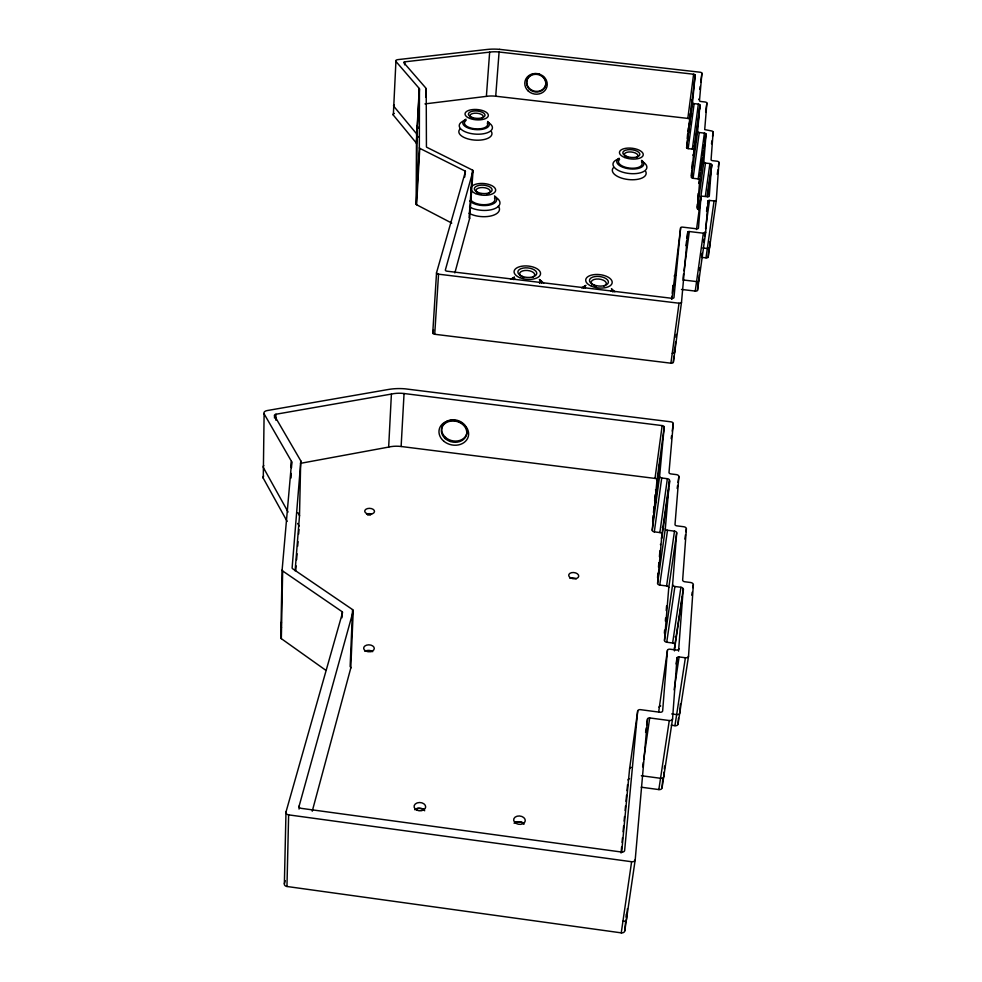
<?xml version="1.0" encoding="UTF-8"?>
<svg xmlns="http://www.w3.org/2000/svg" width="982" height="982" viewBox="0 0 982 982"><rect width="100%" height="100%" fill="white"/><g stroke="black" fill="none" stroke-linecap="round" stroke-linejoin="round"><path stroke-width="1.47" d="M451.745 223.086L416.613 204.759A1.485 0.712 3.5 0 1 416.172 204.231L419.326 147.84L419.449 88.908A2.492 1.08 3.5 0 0 419.277 88.503L395.918 61.424A3.474 1.473 3.3 0 1 397.919 59.62L487.06 49.468A28.699 12.079 4.5 0 1 499.666 49.358M416.172 204.231L416.454 143.397L419.449 88.908M287.137 521.405L263.274 478.197L264.109 413.827A4.665 2.615 0.6 0 1 267.104 410.574L388.258 389.498A38.261 21.408 3.1 0 1 405.136 388.835L670.816 421.806A2.615 1.448 7.9 0 1 673.284 423.561L668.988 472.624A2.222 1.264 8.2 0 0 670.816 473.913L676.316 474.601A2.713 1.547 8.4 0 1 678.881 476.491L675.015 524.511A1.866 1.105 8.7 0 0 676.782 525.849L683.73 526.733A2.811 1.657 8.9 0 1 686.381 528.746L682.637 580.264A2.381 1.461 9.3 0 0 684.614 581.737L690.579 582.51A2.909 1.78 9.4 0 1 693.353 584.658L688.529 656.197L678.034 724.09A2.971 1.989 10.4 0 1 674.953 725.698L671.271 725.207M274.506 418.074L274.543 415.803A2.222 1.24 0.8 0 1 275.967 414.244L391.401 394.064A21.972 12.263 3.1 0 1 404.056 393.524L662.163 425.587A2.185 1.215 7.8 0 1 664.213 427.06L659.597 476.417L652.232 530.255A2.222 1.326 8.3 0 0 654.319 531.851L659.867 532.563A2.222 1.326 8.4 0 1 661.954 534.159L657.596 583.369A2.295 1.412 8.8 0 0 659.757 585.076L666.594 585.947A2.308 1.424 8.9 0 1 668.767 587.666L664.483 640.411A2.381 1.522 9.4 0 0 666.729 642.24L672.633 643.014A2.394 1.522 9.5 0 1 674.88 644.843L674.438 650.894M275.868 420.222L275.967 414.244M325.914 670.35L281.331 638.656A2.038 1.313 -0.1 0 1 280.803 637.699L282.116 570.014L291.605 461.994A3.363 1.952 0.8 0 0 291.433 461.27L264.109 413.827M281.331 638.656L282.656 570.959A2.074 1.289 0.3 0 1 282.116 570.014M291.077 477.976L291.175 473.422M291.31 467.346L291.433 461.27M291.482 467.776L291.605 461.994M688.529 656.197A3.044 1.952 9.9 0 1 685.387 657.756L679.102 656.933A2.025 1.301 9.8 0 0 676.991 657.965L672.572 718.836A3.167 2.099 10.2 0 1 669.282 720.53L649.703 717.94A2.111 1.412 9.7 0 0 647.506 719.069L635.219 859.716L624.785 930.813A3.339 2.504 11.3 0 1 621.25 932.863L286.965 886.488A3.302 2.455 -1.5 0 1 284.375 883.628L285.983 812.028L342.522 612.694A2.001 1.277 1.4 0 0 342.215 611.761L282.656 570.959M286.965 886.488L288.634 814.864A3.388 2.418 -0.9 0 1 285.983 812.028M295.116 570.824L299.498 515.857L300.713 460.742L274.543 415.803M299.056 809.082L299.142 806.026L353.225 610.988A2.504 1.596 1.7 0 0 352.563 609.589L292.771 568.836A2.443 1.522 0.5 0 1 292.133 567.731L300.836 461.221A2.283 1.326 1 0 0 300.713 460.742M341.982 617.764L342.215 611.761M352.563 609.589L350.132 666.631A2.455 1.62 1.5 0 1 350.783 668.055L312.239 811.218M350.783 668.055L353.225 610.988M416.454 143.397A2.455 1.117 3.5 0 0 416.282 142.979L393.328 115.09L395.918 61.424M404.609 64.824L404.756 61.841L489.65 52.132A16.498 6.923 4.5 0 1 499.089 52.021L693.611 74.227A1.645 0.687 6.7 0 1 695.17 75.098L692.531 102.717L686.614 147.693A1.657 0.737 6.9 0 0 688.186 148.626L692.347 149.117A1.669 0.749 7 0 1 693.93 150.05L691.463 177.337A1.706 0.773 7.1 0 0 693.096 178.307L698.165 178.908A1.706 0.786 7.2 0 1 699.798 179.878L697.416 208.614A1.743 0.822 7.3 0 0 699.086 209.645L705.493 163.073A1.768 0.798 7.2 0 1 703.799 162.067L706.058 134.08A1.731 0.761 7.1 0 0 704.401 133.122L699.258 132.533A1.731 0.761 7 0 1 697.613 131.576L699.957 105.025A1.682 0.724 6.9 0 0 698.349 104.117L694.139 103.626A1.682 0.724 6.8 0 1 692.531 102.717M688.394 132.079L690.309 113.163L691.868 114.047M300.48 463.344L388.663 447.08L391.401 394.064M416.282 142.979L419.277 88.503M388.663 447.08A21.616 12.508 3 0 1 401.122 446.491L404.056 393.524M416.613 204.759L419.768 148.343A1.51 0.687 3.5 0 1 419.326 147.84M425.722 97.243L426.09 88.343L403.811 62.701A1.657 0.7 3.4 0 1 404.756 61.841M499.678 49.358L700.043 72.214A1.964 0.822 6.8 0 1 701.921 73.257L699.466 100.753A1.657 0.7 6.9 0 0 700.841 101.502L704.941 101.968A2.013 0.859 7 0 1 706.88 103.061L704.708 129.599L711.152 130.864A2.074 0.908 7.1 0 1 713.141 132.005L711.066 159.857A1.743 0.786 7.3 0 0 712.527 160.68L716.897 161.183A2.124 0.957 7.3 0 1 718.947 162.386L716.308 200.205A2.197 1.019 7.5 0 1 714.061 200.966L709.507 200.438A1.461 0.675 7.4 0 0 708.01 200.942L705.665 232.39A2.259 1.08 7.5 0 1 703.345 233.2L689.327 231.543A1.498 0.724 7.3 0 0 687.768 232.083L681.508 302.296L673.345 362.235A2.345 1.24 7.6 0 1 670.902 363.193L434.719 334.273A2.32 1.228 3.7 0 1 432.755 332.788L436.536 272.738L465.431 171.58A1.448 0.675 4.1 0 0 465.161 171.077L419.768 148.343M434.719 334.273L438.549 274.187A2.369 1.191 3.8 0 1 436.536 272.738M464.744 177.018L465.161 171.077M426.2 88.626L426.433 146.772A1.78 0.81 3.6 0 0 426.974 147.374L472.489 170.095L469.101 217.623A1.78 0.859 4.2 0 1 469.642 218.397L454.862 272.922M678.034 724.09L678.464 718.026M680.391 703.91L679.753 712.993A2.983 1.976 10.3 0 1 676.659 714.577L671.725 713.926M469.642 218.397L473.042 170.843A1.804 0.835 4.2 0 0 472.489 170.095M678.562 651.14L683.214 589.077A2.43 1.498 9.3 0 0 680.919 587.273L674.892 586.5A2.43 1.485 9.1 0 1 672.609 584.695L676.696 532.845A2.345 1.399 8.7 0 0 674.487 531.152L667.514 530.268A2.345 1.387 8.5 0 1 665.317 528.586L669.491 480.284A2.259 1.301 8.2 0 0 667.367 478.7L661.721 477.988A2.259 1.301 8.1 0 1 659.597 476.417M701.529 257.321L706.009 257.849A2.16 1.056 7.6 0 0 708.218 257.051L708.881 248.053M709.986 241.732L709.556 247.71A2.16 1.043 7.6 0 1 707.322 248.495L702.842 247.967M424.961 103.896L486.385 96.371L489.65 52.132M705.493 163.073L709.9 163.577A1.78 0.798 7.3 0 1 711.606 164.583L709.274 196.13A1.829 0.847 7.4 0 1 707.408 196.768L702.867 196.24A1.829 0.847 7.3 0 0 700.988 196.866L696.496 229.493M486.385 96.371A16.289 7.132 4.5 0 1 495.714 96.224L499.089 52.021M641.197 787.208L658.836 789.577A3.093 2.136 10.6 0 0 662.052 787.846L662.74 778.787M664.114 772.061L663.771 776.578A3.106 2.136 10.6 0 1 660.542 778.296L641.356 775.719M664.335 769.041L664.568 766.034M681.471 289.432L695.244 291.089A2.222 1.105 7.6 0 0 697.539 290.242L698.227 281.404M699.319 274.874L698.877 280.742A2.222 1.105 7.6 0 1 696.582 281.576L682.772 279.919M699.663 270.48L699.884 267.546M295.754 570.37L296.11 565.841M296.589 559.801L297.067 553.75M297.669 546.201L298.037 541.671M298.626 534.11L298.994 529.58M678.93 648.734A2.529 1.608 9.7 0 1 676.303 650.023L670.055 649.2A2.529 1.62 9.5 0 0 667.416 650.489L662.666 710.833A2.627 1.743 9.9 0 1 659.929 712.232L640.448 709.655A2.627 1.743 9.4 0 0 637.686 711.042L629.597 768.771L621.667 852.192M664.372 633.181L664.618 630.149M665.366 621.078L665.612 618.059M666.226 610.497L666.594 605.955M658.701 711.741L667.416 650.489M700.988 196.866L698.472 228.106A1.878 0.896 7.4 0 1 696.533 228.781L682.576 227.124A1.878 0.896 7.2 0 0 680.624 227.799L671.995 298.909M697.048 207.141L697.306 204.096M697.686 199.542L698.19 193.454M281.404 622.048L281.012 626.626A2.038 1.313 0 0 0 281.539 627.584M280.803 637.699L281.318 631.659M698.828 99.084L698.705 99.452M624.785 930.813L625.595 921.705M626.013 917.151L626.283 914.119M627.437 908.62L626.491 919.213A3.351 2.492 11.2 0 1 622.944 921.251M657.547 577.637L657.952 573.144M658.48 567.166L658.873 562.674M659.413 556.684L659.941 550.706M673.345 362.235L673.898 356.221M674.168 353.201L674.585 348.684M675.641 341.908L674.683 352.391A2.345 1.24 7.6 0 1 672.24 353.336M676.046 337.415L676.328 334.408M691.23 175.68L691.5 172.623M691.917 168.057L692.47 161.956M637.686 711.042L624.65 850.4A2.836 2.038 10.3 0 1 621.643 852.057L301.351 808.37A2.811 2.001 -0.5 0 1 299.142 806.026M621.054 853.014L621.631 846.926M622.072 842.372L622.502 837.806M623.079 831.729L623.668 825.653M624.098 821.087L624.527 816.533M625.117 810.445L625.546 805.891M625.988 801.324L626.565 795.248M626.995 790.682L627.572 784.606M652.637 521.479L653.202 515.538M653.484 512.567L654.049 506.626M654.613 500.685L655.19 494.732M680.624 227.799L673.971 297.546A1.976 1.007 7.3 0 1 671.909 298.307L447.031 271.192A1.964 0.994 3.9 0 1 445.362 269.989L473.042 170.843M652.232 530.255L657.019 479.916L664.213 427.06M671.602 299.35L671.897 296.294M672.204 293.25L672.94 285.615M687.191 138.523L687.633 134.006M687.928 130.999L688.222 128.004M686.614 147.693L695.17 75.098M691.807 114.477L691.807 116.244M690.248 118.221L692.138 99.538L691.88 101.244M689.364 119.288A1.62 0.7 6.8 0 0 687.817 118.405L693.611 74.227M690.236 118.368L688.407 132.067M688.186 148.626L694.139 103.626M699.761 89.436L700.154 86.49M700.743 82.071L701.921 73.257M692.347 149.117L698.349 104.117M693.93 150.05L699.957 105.025M699.037 114.98L693.636 155.266A1.633 0.724 7 0 1 692.813 155.009M699.835 108.99L700.24 105.995M691.463 177.337L697.613 131.576M693.096 178.307L699.258 132.533M685.939 245.696L686.553 241.155M686.958 238.123L687.768 232.083M657.019 479.916A2.148 1.24 8 0 0 655.006 478.418L662.163 425.587M670.902 363.193L679.028 303.217A2.381 1.203 7.5 0 0 681.508 302.296M682.969 278.409L683.582 273.868M684 270.848L689.327 231.543M705.653 112.046L706.88 103.061M698.165 178.908L704.401 133.122M698.754 183.45L699.172 180.455M699.785 175.962L700.191 173.004M700.583 170.058L702.191 158.274M702.596 155.328L703.198 150.897M703.603 147.951L704.008 145.005M704.61 140.586L705.211 136.167M655.117 505.349L660.199 459.122L654.822 506.97L655.092 505.521M699.798 179.878L706.058 134.08M697.416 208.614L703.799 162.067M654.319 531.851L661.721 477.988M711.508 143.802L711.913 140.856M712.527 136.424L713.141 132.005M671.185 438.635L671.602 435.615M672.228 431.098L673.284 423.561M705.432 195.737L709.9 163.577M659.867 532.563L667.367 478.7M707.2 196.155L711.606 164.583M707.506 196.67L710.858 172.672M711.484 168.18L711.901 165.172M695.244 291.089L703.345 233.2M706.549 211.351L707.175 206.883M707.592 203.912L708.01 200.942M661.954 534.159L669.491 480.284M668.73 488.84L661.807 538.197A2.173 1.301 8.5 0 1 661.303 538.062M669.356 484.359L669.773 481.376M701.725 255.983L702.093 253.307M703.677 242.026L704.094 239.056M704.511 236.085L705.137 231.629M705.555 228.659L709.507 200.438M697.539 290.242L705.665 232.39M657.596 583.369L665.317 528.586M717.253 174.391L717.891 169.886M718.308 166.891L718.947 162.386M659.757 585.076L667.514 530.268M706.009 257.849L714.061 200.966M708.218 257.051L716.308 200.205M677.175 488.435L677.592 485.452M678.022 482.469L678.881 476.491M645.579 732.412L646.217 727.957M646.647 724.998L647.506 719.069M666.594 585.947L674.487 531.152M642.645 766.832L643.284 762.388M643.713 759.43L649.703 717.94M668.767 587.666L676.696 532.845M621.25 932.863L631.61 861.73A3.425 2.467 10.7 0 0 635.219 859.716M664.483 640.411L672.609 584.695M666.729 642.24L674.892 586.5M684.859 539.093L685.51 534.662M685.952 531.704L686.381 528.746M672.633 643.014L680.919 587.273M674.88 644.843L683.214 589.077M682.367 596.774L674.659 648.267A2.332 1.485 9.6 0 1 674.118 648.108M683.03 592.269L683.484 589.261M676.095 663.955L676.991 657.965M658.836 789.577L669.282 720.53M674.118 689.83L679.102 656.933M662.052 787.846L672.572 718.836M691.745 595.19L692.2 592.183M692.887 587.666L693.353 584.658M688.443 131.821L690.248 130.496M674.953 725.698L685.387 657.756M284.375 883.628L285.185 880.67M432.755 332.788L433.565 329.854M495.714 96.224L687.817 118.405M438.549 274.187L679.028 303.217M401.122 446.491L655.006 478.418M288.634 814.864L631.61 861.73M416.822 125.831L418.725 128.114M416.331 134.755L418.234 137.05M297.902 512.739L299.375 515.354A2.246 1.35 0.8 0 1 299.498 515.857M297.644 523.431L299.117 526.057M288.082 512.015L263.409 467.641A4.591 2.664 0.4 0 1 263.79 465.505M417.031 808.395A13.687 9.845 3.4 0 1 423.733 809.058M676.291 637.379A2.345 1.485 9.6 0 1 675.125 636.901M663.28 527.665A2.185 1.289 8.5 0 1 662.322 527.322M263.274 478.197A4.566 2.676 0.3 0 1 263.655 476.049M629.597 768.771A2.578 1.768 9.7 0 1 631.119 767.384M659.057 707.261A2.48 1.645 9.9 0 1 660.739 705.948M414.846 809.782A5.806 4.161 3.4 0 1 424.703 810.776M515.034 821.836A13.723 9.906 6.7 0 1 523.688 822.855M514.102 823.247A5.818 4.186 6.7 0 1 523.995 824.242M366.789 651.213A12.557 8.249 2 0 1 371.736 651.532M364.85 651.373A5.327 3.486 2 0 1 372.718 651.655M367.612 515.01A11.526 6.96 2.3 0 1 370.472 515.071M366.544 514.138A4.885 2.934 2.3 0 1 371.577 514.04M569.891 578.398A5.033 3.13 6.9 0 1 576.262 578.84M628.014 780.039A2.565 1.78 9.8 0 1 629.536 778.652M660.42 544.347A2.222 1.338 8.5 0 1 660.469 544.715M655.51 489.809A2.136 1.24 8 0 1 655.608 490.276M450.799 441.434A17.062 14.018 13.5 0 1 450.026 441.188M487.305 123.032A11.649 5.192 4.2 0 1 474.588 128.752A11.649 5.192 4.2 0 1 465.885 120.541M487.784 122.234A16.633 7.439 4.2 0 1 486.888 132.914A16.633 7.439 4.2 0 1 463.05 130.692A16.633 7.439 4.2 0 1 465.726 120.185M487.637 121.473A13.318 5.941 4.2 0 1 483.844 128.973A13.318 5.941 4.2 0 1 466.266 127.132A13.318 5.941 4.2 0 1 465.984 119.203M472.808 118.368A6.678 2.958 4.3 0 1 471.237 114.072A6.678 2.958 4.3 0 1 480.726 114.084A6.678 2.958 4.3 0 1 481.671 118.38M479.511 118.994A6.678 2.958 4.3 0 1 477.608 119.141M417.129 195.492A1.485 0.712 3.5 0 1 416.687 194.964L416.945 134.424A2.455 1.105 3.5 0 0 416.773 134.018L393.757 106.252A3.437 1.51 3.3 0 1 394.273 104.804M694.826 146.416A1.633 0.724 7 0 1 693.746 146.011M393.328 115.09A3.425 1.522 3.3 0 1 394.31 113.433M674.204 276.114A1.854 0.921 7.3 0 1 675.788 275.39M491.43 131.711A16.608 7.463 4.2 0 1 474.122 140.045A16.608 7.463 4.2 0 1 460.214 128.777M494.511 197.971A12.41 5.904 4.4 0 1 486.237 204.624A12.41 5.904 4.4 0 1 470.906 200.107M495.002 196.781A17.713 8.445 4.4 0 1 494.547 208.736A17.713 8.445 4.4 0 1 469.494 206.993M494.498 195.872A14.19 6.739 4.4 0 1 489.429 205.078A14.19 6.739 4.4 0 1 469.813 200.979M478.001 192.938A7.107 3.351 4.4 0 1 478.578 188.065A7.107 3.351 4.4 0 1 488.864 189.28A7.107 3.351 4.4 0 1 486.9 193.994M480.984 193.994A7.107 3.351 4.4 0 1 479.719 193.663M498.353 206.122A17.688 8.47 4.4 0 1 491.209 215.893A17.688 8.47 4.4 0 1 469.04 213.241M641.577 161.981A11.931 5.426 6.3 0 1 629.511 168.069A11.931 5.426 6.3 0 1 619.581 159.415M641.406 160.999A17.025 7.77 6.3 0 1 641.983 172.292A17.025 7.77 6.3 0 1 617.568 170.021A17.025 7.77 6.3 0 1 618.82 158.888M641.7 160.324A13.638 6.211 6.3 0 1 639.073 168.217A13.638 6.211 6.3 0 1 621.201 166.547A13.638 6.211 6.3 0 1 619.09 158.212M628.259 157.636A6.837 3.093 6.2 0 1 625.35 152.971A6.837 3.093 6.2 0 1 635.256 152.959A6.837 3.093 6.2 0 1 636.164 157.623M645.751 171.519A17.001 7.795 6.3 0 1 628.124 179.51A17.001 7.795 6.3 0 1 613.345 167.726M585.125 288.242A13.269 6.727 6.2 0 1 585.505 287.652M610.804 290.709A13.269 6.727 6.2 0 1 611 291.359M581.553 287.886A18.94 9.624 6.2 0 1 585.321 285.971M611.774 289.15A18.94 9.624 6.2 0 1 614.83 291.9M583.148 288.143A15.16 7.684 6.2 0 1 585.972 285.332M611.418 288.733A15.16 7.684 6.2 0 1 612.964 292.096M596.123 286.265A7.598 3.83 6.2 0 1 592.22 280.422A7.598 3.83 6.2 0 1 603.611 280.312A7.598 3.83 6.2 0 1 603.697 286.192M513.832 279.661A13.232 6.702 5.1 0 1 514.801 278.52M539.437 282.116A13.232 6.702 5.1 0 1 539.646 283.393M510.517 279.342A18.879 9.587 5.1 0 1 514.408 277.44M539.449 279.784A18.879 9.587 5.1 0 1 543.66 283.332M512.052 279.219A15.123 7.66 5.1 0 1 514.372 277.059M539.449 279.428A15.123 7.66 5.1 0 1 541.512 283.135M523.664 277.427A7.574 3.818 5.1 0 1 520.877 271.744A7.574 3.818 5.1 0 1 531.962 271.633A7.574 3.818 5.1 0 1 532.526 277.341M673.186 285.21A1.841 0.921 7.3 0 1 674.524 284.89M542.985 76.375A9.673 8.826 14.4 0 1 540.247 90.774A9.673 8.826 14.4 0 1 526.708 82.378A9.673 8.826 14.4 0 1 539.719 74.35M416.749 810.089A5.818 4.161 3.4 0 0 425.672 807.02A5.818 4.161 3.4 0 0 417.19 802.908A5.818 4.161 3.4 0 0 416.749 810.089M516.041 823.37A5.831 4.186 6.7 0 0 525.247 820.952A5.831 4.186 6.7 0 0 517.109 816.202A5.831 4.186 6.7 0 0 516.041 823.37M570.849 578.017A5.045 3.118 6.9 0 0 578.717 576.299A5.045 3.118 6.9 0 0 571.598 572.666A5.045 3.118 6.9 0 0 570.849 578.017M366.016 651.14A5.327 3.486 2.1 0 0 374.277 648.636A5.327 3.486 2.1 0 0 366.605 645.137A5.327 3.486 2.1 0 0 366.016 651.14M366.9 513.647A4.898 2.934 2.3 0 0 374.498 511.585A4.898 2.934 2.3 0 0 367.44 508.59A4.898 2.934 2.3 0 0 366.9 513.647M445.521 437.395A12.815 10.52 13.5 0 0 466.683 433.946A12.815 10.52 13.5 0 0 450.873 419.965A12.815 10.52 13.5 0 0 445.521 437.395M445.227 438.586A12.827 10.52 13.5 0 0 466.401 435.136A12.827 10.52 13.5 0 0 450.591 421.143A12.827 10.52 13.5 0 0 445.227 438.586M443.852 441.249A14.976 12.287 13.5 0 0 468.304 436.487A14.976 12.287 13.5 0 0 449.216 420.664A14.976 12.287 13.5 0 0 443.852 441.249M469.691 118.392A11.686 5.168 4.3 0 0 488.263 115.986A11.686 5.168 4.3 0 0 472.133 109.628A11.686 5.168 4.3 0 0 469.691 118.392M472.011 117.435A8.347 3.695 4.3 0 0 484.998 115.422A8.347 3.695 4.3 0 0 473.078 111.113A8.347 3.695 4.3 0 0 472.011 117.435M475.804 193.638A12.447 5.867 4.4 0 0 495.579 190.803A12.447 5.867 4.4 0 0 478.344 183.671A12.447 5.867 4.4 0 0 475.804 193.638M478.271 192.546A8.887 4.186 4.4 0 0 492.092 190.177A8.887 4.186 4.4 0 0 479.363 185.34A8.887 4.186 4.4 0 0 478.271 192.546M624.785 157.537A11.968 5.401 6.2 0 0 643.235 154.947A11.968 5.401 6.2 0 0 626.025 148.27A11.968 5.401 6.2 0 0 624.785 157.537M626.651 156.396A8.543 3.854 6.2 0 0 639.834 154.542A8.543 3.854 6.2 0 0 627.559 149.767A8.543 3.854 6.2 0 0 626.651 156.396M591.508 286.228A13.306 6.69 6.2 0 0 612.167 282.828A13.306 6.69 6.2 0 0 593.177 274.751A13.306 6.69 6.2 0 0 591.508 286.228M593.619 284.792A9.501 4.775 6.2 0 0 608.386 282.362A9.501 4.775 6.2 0 0 594.834 276.593A9.501 4.775 6.2 0 0 593.619 284.792M519.588 277.575A13.269 6.665 5.1 0 0 540.493 274.211A13.269 6.665 5.1 0 0 521.896 266.196A13.269 6.665 5.1 0 0 519.588 277.575M522.178 276.31A9.476 4.763 5.1 0 0 536.761 273.524A9.476 4.763 5.1 0 0 523.05 268.098A9.476 4.763 5.1 0 0 522.178 276.31M529.335 89.153A9.685 8.826 14.3 0 0 545.464 85.9A9.685 8.826 14.3 0 0 533.705 74.509A9.685 8.826 14.3 0 0 529.335 89.153M528.316 91.093A11.305 10.299 14.3 0 0 546.949 86.674A11.305 10.299 14.3 0 0 532.747 73.822A11.305 10.299 14.3 0 0 528.316 91.093"/></g></svg>
